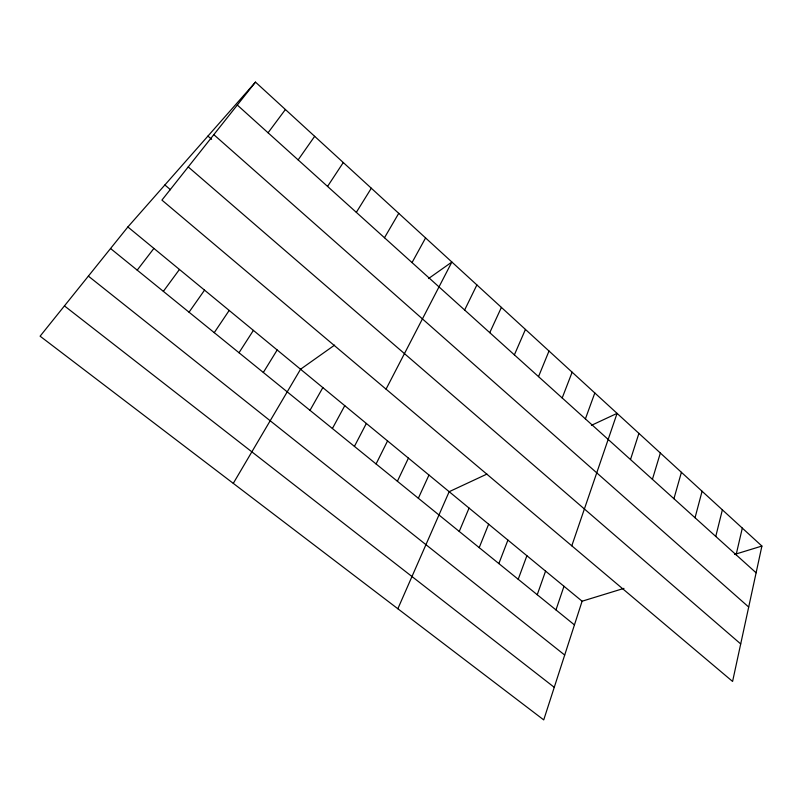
<?xml version="1.0" encoding="UTF-8"?>
<svg xmlns="http://www.w3.org/2000/svg" width="802" height="802" viewBox="0 0 802 802"><rect width="100%" height="100%" fill="white"/><g stroke="black" fill="none" stroke-linecap="round" stroke-linejoin="round"><path stroke-width="1.2" d="M761.9 546.052L732.587 681.449L161.924 200.099L255.487 82.105L761.9 546.052L734.622 554.423M736.116 554.784L742.311 528.107M715.765 536.438L722.371 509.841M695.043 517.751L702.081 491.245M673.931 498.714L681.409 472.308M652.417 479.315L660.357 453.03M630.502 459.556L638.913 433.381M623.976 588.367L582.102 601.209L543.726 719.895L40.1 336.188L127.869 226.966L255.487 82.105M555.976 609.931L563.976 586.282M571.796 545.811L617.079 413.371L591.405 425.341M537.24 594.723L545.571 571.114M585.4 418.895L594.813 392.98M518.202 579.275L526.894 555.726M498.854 563.585L507.917 540.087M562.192 397.962L572.137 372.198M479.205 547.636L488.639 524.207M538.523 376.629L549.009 351.015M459.245 531.445L469.06 508.077M514.383 354.865L525.44 329.421M397.852 608.748L449.17 491.696L486.934 474.082M418.343 498.253L428.96 475.045M489.761 332.66L501.4 307.397M397.391 481.25L408.429 458.122M464.639 310.013L476.889 284.941M376.088 463.967L387.556 440.92M386.053 389.14L451.877 262.033L428.539 278.565M354.424 446.393L366.344 423.446M332.399 428.519L344.77 405.672M412.038 262.585L425.581 237.943M309.993 410.343L322.845 387.607M384.479 237.743L398.734 213.342M233.282 483.365L300.55 369.241L334.624 345.101M263.327 372.479L277.171 349.983M356.329 212.36L371.306 188.219M239.006 352.75L253.392 330.384M327.557 186.415L343.286 162.545M214.254 332.66L229.182 310.444M298.143 159.889L314.665 136.32M189.041 312.199L204.54 290.134M163.357 291.367L179.447 269.462M268.068 132.771L285.402 109.513M137.202 270.144L153.894 248.409M64.441 305.903L554.262 687.324M88.37 276.119L564.698 655.054M110.556 248.52L574.443 624.908M127.869 226.966L582.102 601.209M164.881 184.961L170.505 189.743M188.229 166.916L740.707 643.946M207.939 136.079L211.618 139.327M213.823 134.656L748.697 607.044M237.302 105.042L756.106 572.808"/></g></svg>
